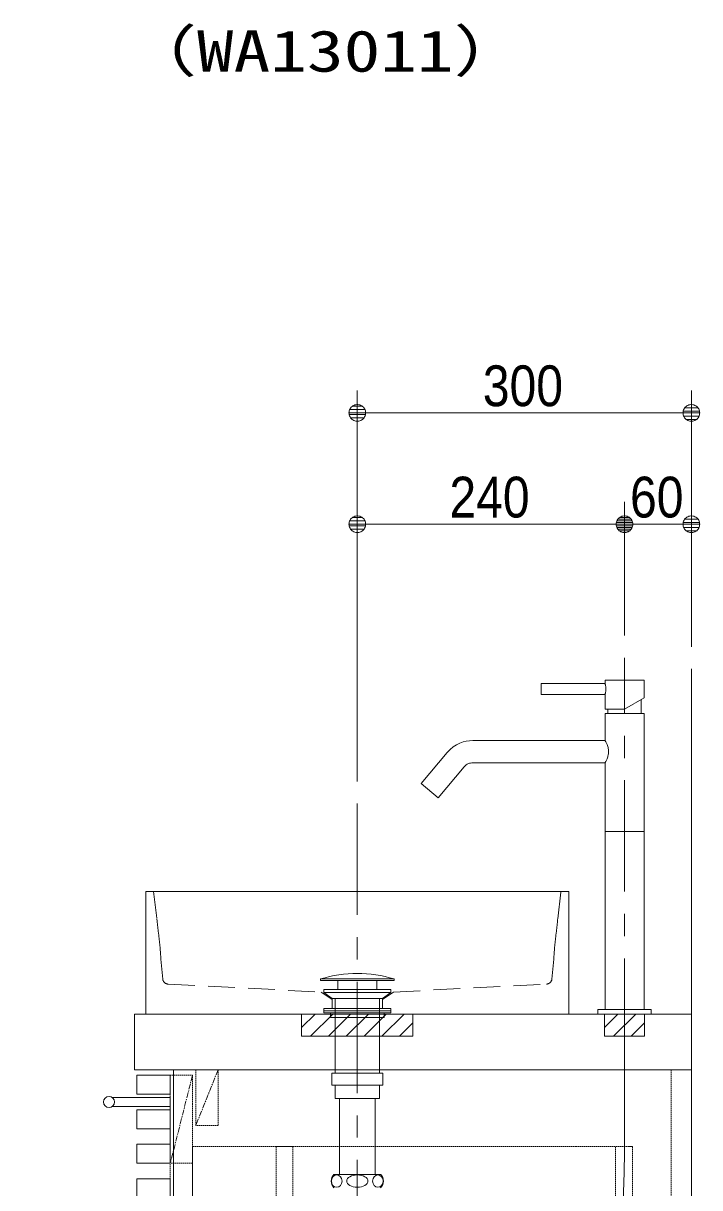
# Model space of a CAD drawing. Units: millimetres, scale not verified. Extents: x -6062 to 6062, y -3045 to 3045.
# Drawn here: x -588 to 20, y -1606 to -560 of the extents above; entities that cross this region are included whole.
import ezdxf
from ezdxf.enums import TextEntityAlignment as Align

# ---------------------------------------------------------------- set-up
doc = ezdxf.new("R2010")
doc.units = ezdxf.units.MM
doc.header["$LTSCALE"] = 20
doc.linetypes.add('CHAIN1', pattern=[8, 5, -1, 1, -1])
doc.linetypes.add('DASHED1', pattern=[1.8, 1.2, -0.6])
for name, color, linetype, lineweight in [('0-0_1図面枠', 7, 'Continuous', 9), ('0-1_2寸法-1', 7, 'Continuous', 9), ('0-2_0', 7, 'Continuous', 9), ('0-3_5ボウル・キャビネット', 7, 'Continuous', 9), ('0-4_4給排水', 7, 'Continuous', 9)]:
    doc.layers.add(name, color=color, linetype=linetype, lineweight=lineweight)
doc.styles.add('ＭＳ ゴシック', font='')
doc.styles.add('ＭＳ Ｐゴシック', font='')
doc.styles.get('ＭＳ ゴシック').set_extended_font_data('MS Gothic')
doc.styles.get('ＭＳ Ｐゴシック').set_extended_font_data('MS PGothic')

# ---------------------------------------------------------------- blocks, each defined once
blk = doc.blocks.new('グループ-38')
at = {"layer": '0-3_5ボウル・キャビネット', "linetype": 'CHAIN1'}
for p, q in [((27040, -30100), (26640, -31680)), ((27500, -30000), (27100, -31000)), ((27040, -33200), (26640, -34780)), ((27100, -35480), (27420, -34280)), ((27040, -35060), (26640, -36640)), ((27040, -38160), (26640, -39740))]:
    blk.add_line(p, q, dxfattribs=at)
at = {"layer": '0-3_5ボウル・キャビネット', "linetype": 'DASHED1'}
blk.add_line((35640, -30000), (35640, -39500), dxfattribs=at)
at = {"layer": '0-3_5ボウル・キャビネット'}
for points in [[(26000, -29000), (36000, -29000), (36000, -30000), (26000, -30000)], [(26040, -30100), (26640, -30100), (26640, -30440), (26040, -30440)], [(26700, -30000), (36000, -30000), (36000, -39800), (26700, -39800)], [(26040, -30720), (26640, -30720), (26640, -31060), (26040, -31060)], [(26040, -31340), (26640, -31340), (26640, -31680), (26040, -31680)], [(26040, -31960), (26640, -31960), (26640, -32300), (26040, -32300)], [(26040, -32580), (26640, -32580), (26640, -32920), (26040, -32920)], [(26040, -33200), (26640, -33200), (26640, -33540), (26040, -33540)], [(26040, -33820), (26640, -33820), (26640, -34160), (26040, -34160)], [(26040, -34440), (26640, -34440), (26640, -34780), (26040, -34780)], [(26040, -35060), (26640, -35060), (26640, -35400), (26040, -35400)], [(26040, -35680), (26640, -35680), (26640, -36020), (26040, -36020)], [(26040, -36300), (26640, -36300), (26640, -36640), (26040, -36640)], [(26040, -36920), (26640, -36920), (26640, -37260), (26040, -37260)], [(26040, -37540), (26640, -37540), (26640, -37880), (26040, -37880)], [(26040, -38160), (26640, -38160), (26640, -38500), (26040, -38500)], [(26040, -38780), (26640, -38780), (26640, -39120), (26040, -39120)], [(26040, -39400), (26640, -39400), (26640, -39740), (26040, -39740)], [(27350, -39800), (28050, -39800), (28050, -42800), (27350, -42800)], [(35050, -39800), (35750, -39800), (35750, -42800), (35050, -42800)]]:
    blk.add_lwpolyline(points, close=True, dxfattribs=at)
at = {"layer": '0-3_5ボウル・キャビネット', "linetype": 'DASHED1'}
for points in [[(26640, -30100), (27040, -30100), (27040, -34780), (26640, -34780)], [(26640, -30100), (27040, -30100), (27040, -31680), (26640, -31680)], [(27100, -30000), (27500, -30000), (27500, -31000), (27100, -31000)], [(27040, -31380), (34940, -31380), (34940, -34080), (27040, -34080)], [(28540, -31380), (28840, -31380), (28840, -34080), (28540, -34080)], [(34640, -31380), (34940, -31380), (34940, -34080), (34640, -34080)], [(26640, -33200), (27040, -33200), (27040, -34780), (26640, -34780)], [(27100, -34280), (27420, -34280), (27420, -35480), (27100, -35480)], [(26640, -35060), (27040, -35060), (27040, -39740), (26640, -39740)], [(26640, -35060), (27040, -35060), (27040, -36640), (26640, -36640)], [(27040, -36340), (34940, -36340), (34940, -39040), (27040, -39040)], [(31540, -36340), (31840, -36340), (31840, -39040), (31540, -39040)], [(34640, -36340), (34940, -36340), (34940, -39040), (34640, -39040)], [(26640, -38160), (27040, -38160), (27040, -39740), (26640, -39740)]]:
    blk.add_lwpolyline(points, close=True, dxfattribs=at)
at = {"layer": '0-3_5ボウル・キャビネット'}
for points in [[(25600, -30500), (26640, -30500), (26640, -30660), (25600, -30660)], [(25600, -35460), (26640, -35460), (26640, -35620), (25600, -35620)]]:
    blk.add_lwpolyline(points, dxfattribs=at)
at = {"layer": '0-3_5ボウル・キャビネット', "linetype": 'DASHED1'}
blk.add_lwpolyline([(36000, -39500), (27100, -39500), (27100, -39800)], dxfattribs=at)
at = {"layer": '0-3_5ボウル・キャビネット'}
for centre in [(25540, -30580), (25540, -35540)]:
    blk.add_circle(centre, 100, dxfattribs=at)
blk = doc.blocks.new('グループ-39')
at = {"layer": '0-3_5ボウル・キャビネット'}
blk.add_lwpolyline([(24000, -42800), (36000, -42800), (36000, -22800)], dxfattribs=at)
blk.add_blockref('グループ-38', (0, 0), dxfattribs=at)
blk = doc.blocks.new('_Dot')
at = {"layer": '0-2_0'}
for p, q in [((-10, 0), (-20, 0)), ((9.78, 2), (-9.78, 2)), ((7.99, 6), (-7.99, 6)), ((9.16, -3.98), (-9.16, -3.98)), ((6, -7.98), (-6, -7.98))]:
    blk.add_line(p, q, dxfattribs=at)
for points in [[(10, 0), (9.92, 1.25), (9.69, 2.49), (9.3, 3.68), (8.76, 4.82), (8.09, 5.88), (7.29, 6.85), (6.37, 7.71), (5.36, 8.44), (4.26, 9.05), (3.09, 9.51), (1.87, 9.82), (0.63, 9.98), (-0.63, 9.98), (-1.87, 9.82), (-3.09, 9.51), (-4.26, 9.05), (-5.36, 8.44), (-6.37, 7.71), (-7.29, 6.85), (-8.09, 5.88), (-8.76, 4.82), (-9.3, 3.68), (-9.69, 2.49), (-9.92, 1.25), (-10, 0), (0, 0)], [(-10, 0), (-9.92, -1.25), (-9.69, -2.49), (-9.3, -3.68), (-8.76, -4.82), (-8.09, -5.88), (-7.29, -6.85), (-6.37, -7.71), (-5.36, -8.44), (-4.26, -9.05), (-3.09, -9.51), (-1.87, -9.82), (-0.63, -9.98), (0.63, -9.98), (1.87, -9.82), (3.09, -9.51), (4.26, -9.05), (5.36, -8.44), (6.37, -7.71), (7.29, -6.85), (8.09, -5.88), (8.76, -4.82), (9.3, -3.68), (9.69, -2.49), (9.92, -1.25), (10, 0), (0, 0)]]:
    blk.add_lwpolyline(points, close=True, dxfattribs=at)

msp = doc.modelspace()

# ---------------------------------------------------------------- linework, layer by layer
at = {"layer": '0-1_2寸法-1'}
for p, q in [((-287.5, -990), (-287.5, -890)), ((12.5, -990), (12.5, -890)), ((-272.49, -910), (-2.51, -910)), ((-287.5, -1241), (-287.5, -990)), ((-47.5, -1110), (-47.5, -990)), ((-47.5, -1110), (-47.5, -990)), ((12.5, -1120), (12.5, -990)), ((-62.51, -1010), (-272.49, -1010)), ((-32.49, -1010), (-2.51, -1010))]:
    msp.add_line(p, q, dxfattribs=at)
at = {"layer": '0-3_5ボウル・キャビネット', "linetype": 'DASHED1'}
for p, q in [((-470.5, -1340), (-467.49, -1364.45)), ((-107.51, -1364.45), (-104.5, -1340)), ((-466.31, -1375.52), (-465.84, -1379.28)), ((-109.16, -1379.28), (-108.69, -1375.52)), ((-463.93, -1400.79), (-462.21, -1418.55)), ((-112.79, -1418.55), (-111.07, -1400.79))]:
    msp.add_line(p, q, dxfattribs=at)
at = {"layer": '0-3_5ボウル・キャビネット'}
for p, q in [((-337.5, -1462), (-325.5, -1450)), ((-329.5, -1470), (-309.5, -1450)), ((-313.5, -1470), (-293.5, -1450)), ((-297.5, -1470), (-277.5, -1450)), ((-281.5, -1470), (-261.5, -1450)), ((-265.5, -1470), (-245.5, -1450)), ((-65.5, -1462), (-53.5, -1450)), ((-57.5, -1470), (-37.5, -1450)), ((-249.5, -1470), (-237.5, -1458)), ((-41.5, -1470), (-29.5, -1458))]:
    msp.add_line(p, q, dxfattribs=at)
for points in [[(-477.5, -1340), (-97.5, -1340), (-97.5, -1450), (-477.5, -1450)], [(-337.5, -1470), (-337.5, -1450), (-237.5, -1450), (-237.5, -1470)], [(-29.5, -1470), (-29.5, -1450), (-65.5, -1450), (-65.5, -1470)]]:
    msp.add_lwpolyline(points, close=True, dxfattribs=at)
at = {"layer": '0-3_5ボウル・キャビネット', "linetype": 'DASHED1'}
msp.add_lwpolyline([(-457.5, -1423.06), (-319.95, -1430.25), (-310, -1437), (-310, -1445), (-265, -1445), (-265, -1437), (-255.05, -1430.25), (-117.5, -1423.06)], dxfattribs=at)
for points in [[(-337.5, -1470), (-337.5, -1450), (-237.5, -1450), (-237.5, -1470)], [(-29.5, -1470), (-29.5, -1450), (-65.5, -1450), (-65.5, -1470)]]:
    msp.add_lwpolyline(points, close=True, dxfattribs=at)
for centre, radius, start, end in [((-168.63, -1338.31), 300, 185, 187.1263), ((-406.37, -1338.31), 300, 352.8737, 355), ((-763.52, -1416.49), 300, 3, 7.1263), ((188.52, -1416.49), 300, 172.8737, 177), ((-457.24, -1418.06), 5, 185.53987, 267.00588), ((-117.76, -1418.06), 5, 272.99412, 354.46013)]:
    msp.add_arc(centre, radius, start, end, dxfattribs=at)
at = {"layer": '0-4_4給排水', "linetype": 'CHAIN1'}
for p, q in [((-47.5, -1500), (-47.5, -1130)), ((-287.5, -1261), (-287.5, -1761))]:
    msp.add_line(p, q, dxfattribs=at)
at = {"layer": '0-4_4給排水'}
for p, q in [((-32.5, -1167.34), (-32.5, -1180)), ((-62.5, -1176), (-62.5, -1180)), ((-30, -1286), (-65, -1286)), ((-266.51, -1594), (-308.49, -1594))]:
    msp.add_line(p, q, dxfattribs=at)
for points in [[(-122.5, -1153), (-122.5, -1163), (-65, -1163), (-65, -1176), (-47.5, -1176), (-30.01, -1165.9), (-30, -1150), (-65, -1150), (-65, -1153)], [(-65, -1446), (-30, -1446), (-30, -1180), (-65, -1180), (-65, -1204.29), (-183.81, -1204.29), (-186.76, -1204.43), (-189.69, -1204.87), (-192.56, -1205.59), (-195.34, -1206.59), (-198.46, -1208.11), (-201.39, -1209.98), (-204.16, -1212.25), (-206.7, -1214.9), (-206.79, -1215), (-230.16, -1242.86), (-214.84, -1255.71), (-191.47, -1227.86), (-190.65, -1226.99), (-189.73, -1226.23), (-188.72, -1225.58), (-187.65, -1225.06), (-186.72, -1224.72), (-185.77, -1224.48), (-184.79, -1224.33), (-183.81, -1224.29), (-65, -1224.29)], [(-320.5, -1418.5), (-254.5, -1418.5), (-254.5, -1420), (-320.5, -1420)], [(-305, -1420), (-270, -1420), (-270, -1428), (-305, -1428)], [(-317.5, -1428), (-257.5, -1428), (-257.5, -1430.5), (-317.5, -1430.5)], [(-310, -1436), (-317.5, -1430.5), (-257.5, -1430.5), (-265, -1436)], [(-307.5, -1436), (-267.5, -1436), (-267.5, -1503), (-307.5, -1503)], [(-317.5, -1445), (-257.5, -1445), (-257.5, -1447), (-317.5, -1447)], [(-317.5, -1447), (-257.5, -1447), (-257.5, -1449), (-317.5, -1449)], [(-311.5, -1449), (-263.5, -1449), (-263.5, -1453), (-311.5, -1453)], [(-23.5, -1450), (-71.5, -1450), (-71.5, -1446), (-23.5, -1446)], [(-310.5, -1503), (-264.5, -1503), (-264.5, -1514), (-310.5, -1514)], [(-307.5, -1514), (-267.5, -1514), (-267.5, -1526), (-307.5, -1526)], [(-303.5, -1526), (-271.5, -1526), (-271.5, -1594), (-303.5, -1594)]]:
    msp.add_lwpolyline(points, close=True, dxfattribs=at)
for points in [[(-65, -1163), (-64.99, -1162.98), (-64.97, -1162.91), (-64.94, -1162.79), (-64.9, -1162.63), (-64.84, -1162.43), (-64.78, -1162.18), (-64.72, -1161.89), (-64.65, -1161.57), (-64.58, -1161.21), (-64.51, -1160.82), (-64.44, -1160.4), (-64.38, -1159.95), (-64.34, -1159.49), (-64.3, -1159), (-64.28, -1158.51), (-64.27, -1158), (-64.28, -1157.52), (-64.3, -1157.04), (-64.33, -1156.57), (-64.38, -1156.11), (-64.43, -1155.67), (-64.49, -1155.25), (-64.56, -1154.86), (-64.63, -1154.5), (-64.7, -1154.16), (-64.77, -1153.87), (-64.84, -1153.61), (-64.89, -1153.4), (-64.94, -1153.22), (-64.97, -1153.1), (-64.99, -1153.03), (-65, -1153)], [(-65, -1224.29), (-64.97, -1224.24), (-64.89, -1224.09), (-64.75, -1223.85), (-64.57, -1223.51), (-64.35, -1223.1), (-64.09, -1222.6), (-63.81, -1222.02), (-63.52, -1221.38), (-63.22, -1220.67), (-62.92, -1219.9), (-62.64, -1219.08), (-62.39, -1218.2), (-62.17, -1217.28), (-62, -1216.32), (-61.9, -1215.33), (-61.86, -1214.33), (-61.89, -1213.33), (-61.99, -1212.34), (-62.15, -1211.38), (-62.36, -1210.46), (-62.61, -1209.58), (-62.89, -1208.76), (-63.18, -1207.99), (-63.48, -1207.27), (-63.78, -1206.62), (-64.06, -1206.04), (-64.32, -1205.52), (-64.55, -1205.09), (-64.74, -1204.75), (-64.88, -1204.49), (-64.97, -1204.34), (-65, -1204.29)]]:
    msp.add_lwpolyline(points, dxfattribs=at)
at = {"layer": '0-4_4給排水', "linetype": 'CHAIN1'}
msp.add_lwpolyline([(-47.5, -1563.16), (-47.5, -1555.08), (-47.5, -1532.96), (-47.5, -1450)], dxfattribs=at)
at = {"layer": '0-4_4給排水'}
for centre, radius, start, end in [((-287.5, -1524.9), 111.4, 72.7687, 107.2313), ((-302.58, -1599.98), 8.41, 134.66665, 180.15554), ((-302.58, -1599.98), 8.41, 180.1498, 225.63883), ((-272.42, -1599.98), 8.41, 314.36117, 359.8502), ((-272.42, -1599.98), 8.41, 359.84446, 45.33335)]:
    msp.add_arc(centre, radius, start, end, dxfattribs=at)
at = {"layer": '0-4_4給排水', "linetype": 'CHAIN1'}
msp.add_arc((-1286.61, -1563.16), 1239.11, 356.68186, 0, dxfattribs=at)
at = {"layer": '0-4_4給排水'}
for centre, major_axis, ratio in [((-306, -1600), (0, 5.5), 0.863636), ((-287.5, -1600), (9.5, 0), 0.578947), ((-269, -1600), (0, 5.5), 0.863636)]:
    msp.add_ellipse(centre, major_axis=major_axis, ratio=ratio, dxfattribs=at)

# ---------------------------------------------------------------- block references
at = {"layer": '0-1_2寸法-1', "xscale": 0.7503418, "yscale": 0.7503418, "rotation": 180}
for p in [(-287.5, -910), (-287.5, -1010), (-47.5, -1010)]:
    msp.add_blockref('_Dot', p, dxfattribs=at)
at = {"layer": '0-1_2寸法-1', "xscale": 0.7503418, "yscale": 0.7503418}
for p in [(12.5, -910), (-47.5, -1010), (12.5, -1010)]:
    msp.add_blockref('_Dot', p, dxfattribs=at)
at = {"layer": '0-3_5ボウル・キャビネット', "xscale": 0.05, "yscale": 0.05}
msp.add_blockref('グループ-39', (-1787.5, 0), dxfattribs=at)

# ---------------------------------------------------------------- texts
at = {"layer": '0-0_1図面枠', "style": 'ＭＳ ゴシック', "width": 1.3}
msp.add_text('（WA13011）', height=37.24, dxfattribs=at).set_placement((-497.59, -614.65), align=Align.BOTTOM_LEFT)
at = {"layer": '0-1_2寸法-1', "style": 'ＭＳ Ｐゴシック', "width": 0.9}
for s, p in [('300', (-174.78, -914.96)), ('240', (-204.78, -1014.96)), ('60', (-42.58, -1014.96))]:
    msp.add_text(s, height=36.66, dxfattribs=at).set_placement(p, align=Align.BOTTOM_LEFT)

doc.saveas('drawing.dxf')
